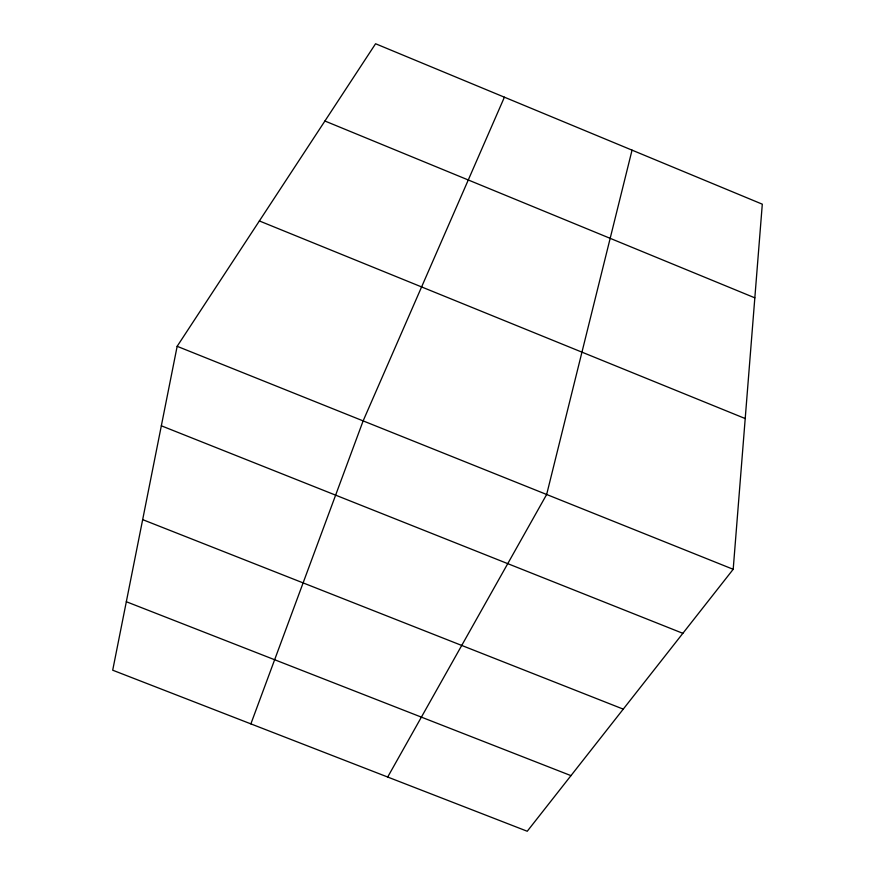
<?xml version="1.0" encoding="UTF-8"?>
<svg xmlns="http://www.w3.org/2000/svg" width="875" height="875" viewBox="0 0 875 875"><rect width="100%" height="100%" fill="white"/><g stroke="black" fill="none" stroke-linecap="round" stroke-linejoin="round"><path stroke-width="1.31" d="M733.195 569.297L762.3 204.181L375.583 43.75L177.155 346.314L112.7 670.206L527.242 831.25L733.195 569.297L177.155 346.314M632.045 150.139L546.656 494.484L387.691 777.033M250.873 723.888L363.136 420.897L504.405 97.191M126.328 601.727L570.97 775.633M142.658 519.63L623.252 709.133M161.339 425.797L682.85 633.325M259.372 220.948L745.216 418.556M324.909 121.013L754.841 297.839"/></g></svg>
